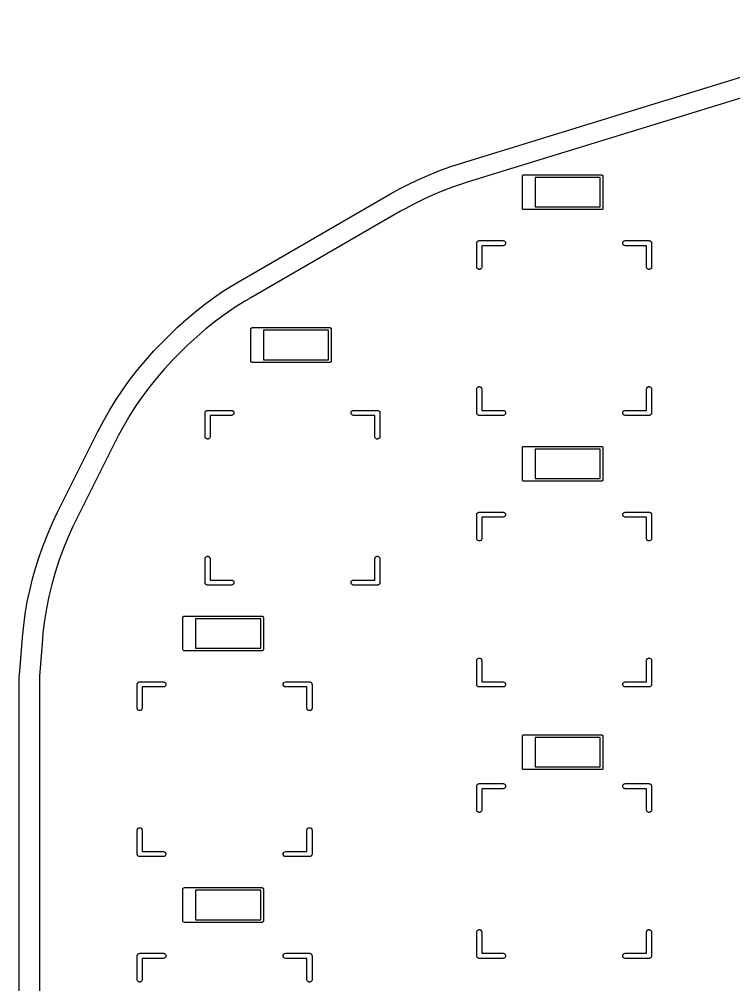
# Model space of a CAD drawing. Extents: x 25 to 230, y -179 to -24.
# Drawn here: x 25.3 to 78.7, y -97.4 to -25.2 of the extents above; entities that cross this region are included whole.
import ezdxf

# ---------------------------------------------------------------- set-up
doc = ezdxf.new("R2010")
doc.units = 0
doc.layers.add('BLACK', color=7, linetype='CONTINUOUS')

msp = doc.modelspace()

# ---------------------------------------------------------------- linework, layer by layer
at = {"layer": 'BLACK', "linetype": 'CONTINUOUS'}
for p, q in [((58.356301, -35.918361), (93.34148, -25.153691)), ((93.782607, -26.587359), (58.797426, -37.35203)), ((57.570032, -36.174177), (58.356295, -35.918363)), ((58.356295, -35.918363), (58.356301, -35.918361)), ((55.26615, -37.091111), (56.024162, -36.760854)), ((56.024162, -36.760854), (56.792387, -36.455104)), ((56.792387, -36.455104), (57.570032, -36.174177)), ((62.915, -36.9), (62.934098, -36.841221)), ((62.934098, -36.841221), (62.984098, -36.804894)), ((62.984098, -36.804894), (63.024937, -36.804894)), ((63.024937, -36.804894), (63.04, -36.8)), ((63.04, -36.8), (68.84, -36.8)), ((68.84, -36.8), (68.855063, -36.804894)), ((68.855063, -36.804894), (68.870902, -36.804894)), ((68.870902, -36.804894), (68.883715, -36.814203)), ((68.883715, -36.814203), (68.898779, -36.819098)), ((68.898779, -36.819098), (68.908088, -36.831911)), ((68.908088, -36.831911), (68.920902, -36.841221)), ((68.920902, -36.841221), (68.925796, -36.856284)), ((53.783879, -37.823759), (54.519133, -37.445534)), ((54.519133, -37.445534), (55.26615, -37.091111)), ((58.425259, -37.466554), (57.688667, -37.719356)), ((58.797417, -37.352033), (58.425259, -37.466554)), ((58.797421, -37.352032), (58.797417, -37.352033)), ((58.797426, -37.35203), (58.797421, -37.352033)), ((58.797421, -37.352033), (58.797421, -37.352032)), ((62.915, -39.3), (62.915, -36.9)), ((63.865, -37), (63.865, -39.2)), ((68.74, -37), (63.865, -37)), ((68.74, -39.2), (68.74, -37)), ((68.925796, -36.856284), (68.935106, -36.869098)), ((68.935106, -36.869098), (68.935106, -36.884937)), ((68.935106, -36.884937), (68.94, -36.9)), ((68.94, -36.9), (68.94, -39.3)), ((41.849626, -44.693582), (53.06115, -38.225395)), ((53.06115, -38.225395), (53.061158, -38.22539)), ((53.061158, -38.22539), (53.783879, -37.823759)), ((56.960571, -37.995678), (56.241723, -38.295233)), ((57.688667, -37.719356), (56.960571, -37.995678)), ((54.834721, -38.962787), (54.148019, -39.330098)), ((55.532862, -38.617714), (54.834721, -38.962787)), ((56.241723, -38.295233), (55.532862, -38.617714)), ((53.810734, -39.524673), (42.59921, -45.99286)), ((53.810736, -39.524671), (53.810734, -39.524673)), ((54.148019, -39.330098), (53.810736, -39.524671)), ((62.934098, -39.358779), (62.915, -39.3)), ((62.984098, -39.395106), (62.934098, -39.358779)), ((63.024937, -39.395106), (62.984098, -39.395106)), ((63.04, -39.4), (63.024937, -39.395106)), ((68.84, -39.4), (63.04, -39.4)), ((63.865, -39.2), (68.74, -39.2)), ((68.855063, -39.395106), (68.84, -39.4)), ((68.870902, -39.395106), (68.855063, -39.395106)), ((68.883715, -39.385796), (68.870902, -39.395106)), ((68.898779, -39.380902), (68.883715, -39.385796)), ((68.908088, -39.368088), (68.898779, -39.380902)), ((68.920902, -39.358779), (68.908088, -39.368088)), ((68.925796, -39.343715), (68.920902, -39.358779)), ((68.935106, -39.330902), (68.925796, -39.343715)), ((68.94, -39.3), (68.935106, -39.315062)), ((68.935106, -39.315062), (68.935106, -39.330902)), ((59.4995, -41.91), (59.504276, -41.889074)), ((59.504276, -41.86761), (59.513588, -41.848272)), ((59.504276, -41.889074), (59.504276, -41.86761)), ((59.513588, -41.848272), (59.518365, -41.827345)), ((59.518365, -41.827345), (59.531748, -41.810562)), ((59.531748, -41.810562), (59.541061, -41.791225)), ((59.541061, -41.791225), (59.557842, -41.777842)), ((59.557842, -41.777842), (59.571225, -41.761061)), ((59.571225, -41.761061), (59.590562, -41.751748)), ((59.590562, -41.751748), (59.607345, -41.738365)), ((59.607345, -41.738365), (59.628272, -41.733588)), ((59.628272, -41.733588), (59.64761, -41.724276)), ((59.64761, -41.724276), (59.669074, -41.724276)), ((59.669074, -41.724276), (59.69, -41.7195)), ((59.69, -41.7195), (61.468, -41.7195)), ((61.468, -41.7195), (61.550655, -41.738365)), ((61.550655, -41.738365), (61.616939, -41.791225)), ((61.616939, -41.791225), (61.653724, -41.86761)), ((61.653724, -41.86761), (61.653724, -41.95239)), ((70.426276, -41.86761), (70.463061, -41.791225)), ((70.426276, -41.95239), (70.426276, -41.86761)), ((70.463061, -41.791225), (70.529345, -41.738365)), ((70.529345, -41.738365), (70.612, -41.7195)), ((70.612, -41.7195), (72.39, -41.7195)), ((72.39, -41.7195), (72.410926, -41.724276)), ((72.410926, -41.724276), (72.43239, -41.724276)), ((72.43239, -41.724276), (72.451727, -41.733588)), ((72.451727, -41.733588), (72.472655, -41.738365)), ((72.472655, -41.738365), (72.489437, -41.751748)), ((72.489437, -41.751748), (72.508775, -41.761061)), ((72.508775, -41.761061), (72.522157, -41.777842)), ((72.522157, -41.777842), (72.538939, -41.791225)), ((72.538939, -41.791225), (72.548251, -41.810562)), ((72.548251, -41.810562), (72.561635, -41.827345)), ((72.561635, -41.827345), (72.566411, -41.848272)), ((72.566411, -41.848272), (72.575724, -41.86761)), ((72.575724, -41.86761), (72.575724, -41.889074)), ((72.575724, -41.889074), (72.5805, -41.91)), ((59.4995, -43.688), (59.4995, -41.91)), ((61.468, -42.1005), (59.8805, -42.1005)), ((59.8805, -42.1005), (59.8805, -43.688)), ((61.550655, -42.081635), (61.468, -42.1005)), ((61.616939, -42.028775), (61.550655, -42.081635)), ((61.653724, -41.95239), (61.616939, -42.028775)), ((70.463061, -42.028775), (70.426276, -41.95239)), ((70.529345, -42.081635), (70.463061, -42.028775)), ((70.612, -42.1005), (70.529345, -42.081635)), ((72.1995, -42.1005), (70.612, -42.1005)), ((72.1995, -43.688), (72.1995, -42.1005)), ((72.5805, -41.91), (72.5805, -43.688)), ((59.518365, -43.770655), (59.4995, -43.688)), ((59.571225, -43.836939), (59.518365, -43.770655)), ((59.64761, -43.873724), (59.571225, -43.836939)), ((59.73239, -43.873724), (59.64761, -43.873724)), ((59.808775, -43.836939), (59.73239, -43.873724)), ((59.861635, -43.770655), (59.808775, -43.836939)), ((59.8805, -43.688), (59.861635, -43.770655)), ((72.218365, -43.770655), (72.1995, -43.688)), ((72.271225, -43.836939), (72.218365, -43.770655)), ((72.34761, -43.873724), (72.271225, -43.836939)), ((72.43239, -43.873724), (72.34761, -43.873724)), ((72.508775, -43.836939), (72.43239, -43.873724)), ((72.561635, -43.770655), (72.508775, -43.836939)), ((72.5805, -43.688), (72.561635, -43.770655)), ((41.125856, -45.127082), (41.849618, -44.69357)), ((41.849618, -44.69357), (41.849625, -44.693583)), ((41.849625, -44.693583), (41.849626, -44.693582)), ((40.416685, -45.584072), (41.125856, -45.127082)), ((39.045141, -46.566495), (39.722865, -46.064048)), ((39.722865, -46.064048), (40.416685, -45.584072)), ((42.20589, -46.219772), (41.436794, -46.702734)), ((42.59899, -45.992969), (42.20589, -46.219772)), ((42.59921, -45.99286), (42.59899, -45.992969)), ((38.38424, -47.090874), (39.045141, -46.566495)), ((41.436794, -46.702734), (40.686318, -47.214151)), ((37.115728, -48.203155), (37.740873, -47.636623)), ((37.740873, -47.636623), (38.38424, -47.090874)), ((40.686318, -47.214151), (39.955514, -47.753305)), ((36.50948, -48.789859), (37.115728, -48.203155)), ((39.245406, -48.319439), (38.55699, -48.911762)), ((39.955514, -47.753305), (39.245406, -48.319439)), ((42.595, -48.33), (42.614098, -48.271221)), ((42.595, -50.73), (42.595, -48.33)), ((42.614098, -48.271221), (42.664098, -48.234894)), ((42.664098, -48.234894), (42.704937, -48.234894)), ((42.704937, -48.234894), (42.72, -48.23)), ((42.72, -48.23), (48.52, -48.23)), ((48.52, -48.23), (48.535063, -48.234894)), ((48.535063, -48.234894), (48.550902, -48.234894)), ((48.550902, -48.234894), (48.563715, -48.244203)), ((48.563715, -48.244203), (48.578779, -48.249098)), ((48.578779, -48.249098), (48.588088, -48.261911)), ((48.588088, -48.261911), (48.600902, -48.271221)), ((48.600902, -48.271221), (48.605796, -48.286284)), ((48.605796, -48.286284), (48.615106, -48.299098)), ((48.615106, -48.299098), (48.615106, -48.314937)), ((48.615106, -48.314937), (48.62, -48.33)), ((48.62, -48.33), (48.62, -50.73)), ((35.993361, -49.305979), (36.50948, -48.78986)), ((36.50948, -48.78986), (36.50948, -48.789859)), ((38.55699, -48.911762), (37.891232, -49.529441)), ((43.545, -48.43), (43.545, -50.63)), ((48.42, -48.43), (43.545, -48.43)), ((48.42, -50.63), (48.42, -48.43)), ((35.354198, -49.968413), (35.993347, -49.305996)), ((35.993347, -49.305996), (35.993361, -49.305979)), ((37.57014, -49.85052), (37.054021, -50.366639)), ((37.570141, -49.850519), (37.57014, -49.85052)), ((37.570142, -49.850519), (37.570141, -49.850519)), ((37.891232, -49.529441), (37.570142, -49.850519)), ((34.739119, -50.653267), (35.354198, -49.968413)), ((37.054022, -50.366641), (36.747488, -50.67319)), ((37.054021, -50.366639), (37.054022, -50.366641)), ((34.148911, -51.359668), (34.739119, -50.653267)), ((36.747488, -50.67319), (36.156709, -51.307794)), ((42.614098, -50.788779), (42.595, -50.73)), ((42.664098, -50.825106), (42.614098, -50.788779)), ((42.704937, -50.825106), (42.664098, -50.825106)), ((42.72, -50.83), (42.704937, -50.825106)), ((48.52, -50.83), (42.72, -50.83)), ((43.545, -50.63), (48.42, -50.63)), ((48.535063, -50.825106), (48.52, -50.83)), ((48.550902, -50.825106), (48.535063, -50.825106)), ((48.563715, -50.815796), (48.550902, -50.825106)), ((48.578779, -50.810902), (48.563715, -50.815796)), ((48.588088, -50.798088), (48.578779, -50.810902)), ((48.600902, -50.788779), (48.588088, -50.798088)), ((48.605796, -50.773715), (48.600902, -50.788779)), ((48.615106, -50.760902), (48.605796, -50.773715)), ((48.62, -50.73), (48.615106, -50.745062)), ((48.615106, -50.745062), (48.615106, -50.760902)), ((33.584329, -52.086714), (34.148911, -51.359668)), ((35.58899, -51.963109), (35.045056, -52.638297)), ((36.156709, -51.307794), (35.58899, -51.963109)), ((33.046094, -52.833475), (33.584329, -52.086714)), ((35.045056, -52.638297), (34.525603, -53.332495)), ((59.518365, -52.749345), (59.571225, -52.683061)), ((59.571225, -52.683061), (59.64761, -52.646276)), ((59.64761, -52.646276), (59.73239, -52.646276)), ((59.73239, -52.646276), (59.808775, -52.683061)), ((59.808775, -52.683061), (59.861635, -52.749345)), ((72.218365, -52.749345), (72.271225, -52.683061)), ((72.271225, -52.683061), (72.34761, -52.646276)), ((72.34761, -52.646276), (72.43239, -52.646276)), ((72.43239, -52.646276), (72.508775, -52.683061)), ((72.508775, -52.683061), (72.561635, -52.749345)), ((32.534894, -53.598996), (33.046094, -52.833475)), ((34.525603, -53.332495), (34.031294, -54.044817)), ((59.4995, -52.832), (59.518365, -52.749345)), ((59.4995, -54.61), (59.4995, -52.832)), ((59.861635, -52.749345), (59.8805, -52.832)), ((59.8805, -52.832), (59.8805, -54.4195)), ((72.1995, -52.832), (72.218365, -52.749345)), ((72.1995, -54.4195), (72.1995, -52.832)), ((72.561635, -52.749345), (72.5805, -52.832)), ((72.5805, -52.832), (72.5805, -54.61)), ((32.051383, -54.3823), (32.534894, -53.598996)), ((34.031294, -54.044817), (33.562761, -54.77435)), ((31.596177, -55.182385), (32.051383, -54.3823)), ((33.562761, -54.77435), (33.120603, -55.520165)), ((39.1795, -54.61), (39.184276, -54.589074)), ((39.1795, -56.388), (39.1795, -54.61)), ((39.184276, -54.56761), (39.193588, -54.548272)), ((39.184276, -54.589074), (39.184276, -54.56761)), ((39.193588, -54.548272), (39.198365, -54.527345)), ((39.198365, -54.527345), (39.211748, -54.510562)), ((39.211748, -54.510562), (39.221061, -54.491225)), ((39.221061, -54.491225), (39.237842, -54.477842)), ((39.237842, -54.477842), (39.251225, -54.461061)), ((39.251225, -54.461061), (39.270562, -54.451748)), ((39.270562, -54.451748), (39.287345, -54.438365)), ((39.287345, -54.438365), (39.308272, -54.433588)), ((39.308272, -54.433588), (39.32761, -54.424276)), ((39.32761, -54.424276), (39.349074, -54.424276)), ((39.349074, -54.424276), (39.37, -54.4195)), ((39.37, -54.4195), (41.148, -54.4195)), ((41.148, -54.8005), (39.5605, -54.8005)), ((39.5605, -54.8005), (39.5605, -56.388)), ((41.148, -54.4195), (41.230655, -54.438365)), ((41.230655, -54.781635), (41.148, -54.8005)), ((41.230655, -54.438365), (41.296939, -54.491225)), ((41.296939, -54.728775), (41.230655, -54.781635)), ((41.296939, -54.491225), (41.333724, -54.56761)), ((41.333724, -54.65239), (41.296939, -54.728775)), ((41.333724, -54.56761), (41.333724, -54.65239)), ((50.106276, -54.56761), (50.143061, -54.491225)), ((50.106276, -54.65239), (50.106276, -54.56761)), ((50.143061, -54.728775), (50.106276, -54.65239)), ((50.143061, -54.491225), (50.209345, -54.438365)), ((50.209345, -54.781635), (50.143061, -54.728775)), ((50.209345, -54.438365), (50.292, -54.4195)), ((50.292, -54.8005), (50.209345, -54.781635)), ((50.292, -54.4195), (52.07, -54.4195)), ((51.8795, -54.8005), (50.292, -54.8005)), ((51.8795, -56.388), (51.8795, -54.8005)), ((52.07, -54.4195), (52.090926, -54.424276)), ((52.090926, -54.424276), (52.11239, -54.424276)), ((52.11239, -54.424276), (52.131727, -54.433588)), ((52.131727, -54.433588), (52.152655, -54.438365)), ((52.152655, -54.438365), (52.169437, -54.451748)), ((52.169437, -54.451748), (52.188775, -54.461061)), ((52.188775, -54.461061), (52.202157, -54.477842)), ((52.202157, -54.477842), (52.218939, -54.491225)), ((52.218939, -54.491225), (52.228251, -54.510562)), ((52.228251, -54.510562), (52.241635, -54.527345)), ((52.241635, -54.527345), (52.246411, -54.548272)), ((52.246411, -54.548272), (52.255724, -54.56761)), ((52.255724, -54.56761), (52.255724, -54.589074)), ((52.255724, -54.589074), (52.2605, -54.61)), ((52.2605, -54.61), (52.2605, -56.388)), ((59.504276, -54.630925), (59.4995, -54.61)), ((59.504276, -54.65239), (59.504276, -54.630925)), ((59.513588, -54.671727), (59.504276, -54.65239)), ((59.518365, -54.692655), (59.513588, -54.671727)), ((59.531748, -54.709437), (59.518365, -54.692655)), ((59.541061, -54.728775), (59.531748, -54.709437)), ((59.557842, -54.742157), (59.541061, -54.728775)), ((59.571225, -54.758939), (59.557842, -54.742157)), ((59.590562, -54.768251), (59.571225, -54.758939)), ((59.607345, -54.781635), (59.590562, -54.768251)), ((59.628272, -54.786411), (59.607345, -54.781635)), ((59.64761, -54.795724), (59.628272, -54.786411)), ((59.669074, -54.795724), (59.64761, -54.795724)), ((59.69, -54.8005), (59.669074, -54.795724)), ((61.468, -54.8005), (59.69, -54.8005)), ((59.8805, -54.4195), (61.468, -54.4195)), ((61.468, -54.4195), (61.550655, -54.438365)), ((61.550655, -54.781635), (61.468, -54.8005)), ((61.550655, -54.438365), (61.616939, -54.491225)), ((61.616939, -54.728775), (61.550655, -54.781635)), ((61.616939, -54.491225), (61.653724, -54.56761)), ((61.653724, -54.65239), (61.616939, -54.728775)), ((61.653724, -54.56761), (61.653724, -54.65239)), ((70.426276, -54.56761), (70.463061, -54.491225)), ((70.426276, -54.65239), (70.426276, -54.56761)), ((70.463061, -54.728775), (70.426276, -54.65239)), ((70.463061, -54.491225), (70.529345, -54.438365)), ((70.529345, -54.781635), (70.463061, -54.728775)), ((70.529345, -54.438365), (70.612, -54.4195)), ((70.612, -54.8005), (70.529345, -54.781635)), ((70.612, -54.4195), (72.1995, -54.4195)), ((72.39, -54.8005), (70.612, -54.8005)), ((72.410926, -54.795724), (72.39, -54.8005)), ((72.43239, -54.795724), (72.410926, -54.795724)), ((72.451727, -54.786411), (72.43239, -54.795724)), ((72.472655, -54.781635), (72.451727, -54.786411)), ((72.489437, -54.768251), (72.472655, -54.781635)), ((72.508775, -54.758939), (72.489437, -54.768251)), ((72.522157, -54.742157), (72.508775, -54.758939)), ((72.538939, -54.728775), (72.522157, -54.742157)), ((72.548251, -54.709437), (72.538939, -54.728775)), ((72.561635, -54.692655), (72.548251, -54.709437)), ((72.566411, -54.671727), (72.561635, -54.692655)), ((72.575724, -54.65239), (72.566411, -54.671727)), ((72.5805, -54.61), (72.575724, -54.630925)), ((72.575724, -54.630925), (72.575724, -54.65239)), ((31.16986, -55.998229), (31.596177, -55.182385)), ((33.120603, -55.520165), (32.705384, -56.281306)), ((28.152317, -62.033316), (31.16986, -55.998229)), ((32.705384, -56.281306), (32.511501, -56.669049)), ((32.5115, -56.669049), (29.493957, -62.704136)), ((32.511501, -56.669049), (32.5115, -56.669049)), ((39.198365, -56.470655), (39.1795, -56.388)), ((39.251225, -56.536939), (39.198365, -56.470655)), ((39.32761, -56.573724), (39.251225, -56.536939)), ((39.41239, -56.573724), (39.32761, -56.573724)), ((39.488775, -56.536939), (39.41239, -56.573724)), ((39.541635, -56.470655), (39.488775, -56.536939)), ((39.5605, -56.388), (39.541635, -56.470655)), ((51.898365, -56.470655), (51.8795, -56.388)), ((51.951225, -56.536939), (51.898365, -56.470655)), ((52.02761, -56.573724), (51.951225, -56.536939)), ((52.11239, -56.573724), (52.02761, -56.573724)), ((52.188775, -56.536939), (52.11239, -56.573724)), ((52.241635, -56.470655), (52.188775, -56.536939)), ((52.2605, -56.388), (52.241635, -56.470655)), ((62.915, -57.22), (62.934098, -57.161221)), ((62.915, -59.62), (62.915, -57.22)), ((62.934098, -57.161221), (62.984098, -57.124894)), ((62.984098, -57.124894), (63.024937, -57.124894)), ((63.024937, -57.124894), (63.04, -57.12)), ((63.04, -57.12), (68.84, -57.12)), ((63.865, -57.32), (63.865, -59.52)), ((68.74, -57.32), (63.865, -57.32)), ((68.74, -59.52), (68.74, -57.32)), ((68.84, -57.12), (68.855063, -57.124894)), ((68.855063, -57.124894), (68.870902, -57.124894)), ((68.870902, -57.124894), (68.883715, -57.134203)), ((68.883715, -57.134203), (68.898779, -57.139098)), ((68.898779, -57.139098), (68.908088, -57.151911)), ((68.908088, -57.151911), (68.920902, -57.161221)), ((68.920902, -57.161221), (68.925796, -57.176284)), ((68.925796, -57.176284), (68.935106, -57.189098)), ((68.935106, -57.189098), (68.935106, -57.204937)), ((68.935106, -57.204937), (68.94, -57.22)), ((68.94, -57.22), (68.94, -59.62)), ((62.934098, -59.678779), (62.915, -59.62)), ((62.984098, -59.715106), (62.934098, -59.678779)), ((63.024937, -59.715106), (62.984098, -59.715106)), ((63.04, -59.72), (63.024937, -59.715106)), ((68.84, -59.72), (63.04, -59.72)), ((63.865, -59.52), (68.74, -59.52)), ((68.855063, -59.715106), (68.84, -59.72)), ((68.870902, -59.715106), (68.855063, -59.715106)), ((68.883715, -59.705796), (68.870902, -59.715106)), ((68.898779, -59.700902), (68.883715, -59.705796)), ((68.908088, -59.688088), (68.898779, -59.700902)), ((68.920902, -59.678779), (68.908088, -59.688088)), ((68.925796, -59.663715), (68.920902, -59.678779)), ((68.935106, -59.650902), (68.925796, -59.663715)), ((68.94, -59.62), (68.935106, -59.635062)), ((68.935106, -59.635062), (68.935106, -59.650902)), ((27.767827, -62.83674), (28.152316, -62.033316)), ((28.152316, -62.033316), (28.152317, -62.033316)), ((59.518365, -62.147345), (59.531748, -62.130562)), ((59.531748, -62.130562), (59.541061, -62.111225)), ((59.541061, -62.111225), (59.557842, -62.097842)), ((59.557842, -62.097842), (59.571225, -62.081061)), ((59.571225, -62.081061), (59.590562, -62.071748)), ((59.590562, -62.071748), (59.607345, -62.058365)), ((59.607345, -62.058365), (59.628272, -62.053588)), ((59.628272, -62.053588), (59.64761, -62.044276)), ((59.64761, -62.044276), (59.669074, -62.044276)), ((59.669074, -62.044276), (59.69, -62.0395)), ((59.69, -62.0395), (61.468, -62.0395)), ((61.468, -62.0395), (61.550655, -62.058365)), ((61.550655, -62.058365), (61.616939, -62.111225)), ((61.616939, -62.111225), (61.653724, -62.18761)), ((70.426276, -62.18761), (70.463061, -62.111225)), ((70.463061, -62.111225), (70.529345, -62.058365)), ((70.529345, -62.058365), (70.612, -62.0395)), ((70.612, -62.0395), (72.39, -62.0395)), ((72.39, -62.0395), (72.410926, -62.044276)), ((72.410926, -62.044276), (72.43239, -62.044276)), ((72.43239, -62.044276), (72.451727, -62.053588)), ((72.451727, -62.053588), (72.472655, -62.058365)), ((72.472655, -62.058365), (72.489437, -62.071748)), ((72.489437, -62.071748), (72.508775, -62.081061)), ((72.508775, -62.081061), (72.522157, -62.097842)), ((72.522157, -62.097842), (72.538939, -62.111225)), ((72.538939, -62.111225), (72.548251, -62.130562)), ((72.548251, -62.130562), (72.561635, -62.147345)), ((27.411353, -63.65298), (27.767827, -62.83674)), ((29.493957, -62.704136), (29.287598, -63.116839)), ((59.4995, -62.23), (59.504276, -62.209074)), ((59.4995, -64.008), (59.4995, -62.23)), ((59.504276, -62.18761), (59.513588, -62.168272)), ((59.504276, -62.209074), (59.504276, -62.18761)), ((59.513588, -62.168272), (59.518365, -62.147345)), ((61.468, -62.4205), (59.8805, -62.4205)), ((59.8805, -62.4205), (59.8805, -64.008)), ((61.550655, -62.401635), (61.468, -62.4205)), ((61.616939, -62.348775), (61.550655, -62.401635)), ((61.653724, -62.27239), (61.616939, -62.348775)), ((61.653724, -62.18761), (61.653724, -62.27239)), ((70.426276, -62.27239), (70.426276, -62.18761)), ((70.463061, -62.348775), (70.426276, -62.27239)), ((70.529345, -62.401635), (70.463061, -62.348775)), ((70.612, -62.4205), (70.529345, -62.401635)), ((72.1995, -62.4205), (70.612, -62.4205)), ((72.1995, -64.008), (72.1995, -62.4205)), ((72.561635, -62.147345), (72.566411, -62.168272)), ((72.566411, -62.168272), (72.575724, -62.18761)), ((72.575724, -62.18761), (72.575724, -62.209074)), ((72.575724, -62.209074), (72.5805, -62.23)), ((72.5805, -62.23), (72.5805, -64.008)), ((29.287598, -63.116839), (28.90659, -63.957355)), ((27.083323, -64.481062), (27.411353, -63.65298)), ((28.90659, -63.957355), (28.557833, -64.811756)), ((59.518365, -64.090655), (59.4995, -64.008)), ((59.571225, -64.156939), (59.518365, -64.090655)), ((59.64761, -64.193724), (59.571225, -64.156939)), ((59.73239, -64.193724), (59.64761, -64.193724)), ((59.808775, -64.156939), (59.73239, -64.193724)), ((59.861635, -64.090655), (59.808775, -64.156939)), ((59.8805, -64.008), (59.861635, -64.090655)), ((72.218365, -64.090655), (72.1995, -64.008)), ((72.271225, -64.156939), (72.218365, -64.090655)), ((72.34761, -64.193724), (72.271225, -64.156939)), ((72.43239, -64.193724), (72.34761, -64.193724)), ((72.508775, -64.156939), (72.43239, -64.193724)), ((72.561635, -64.090655), (72.508775, -64.156939)), ((72.5805, -64.008), (72.561635, -64.090655)), ((26.784127, -65.319992), (27.083323, -64.481062)), ((28.557833, -64.811756), (28.24183, -65.678805)), ((26.514125, -66.168768), (26.784127, -65.319992)), ((28.24183, -65.678805), (27.959041, -66.557249)), ((39.1795, -65.532), (39.198365, -65.449345)), ((39.1795, -67.31), (39.1795, -65.532)), ((39.198365, -65.449345), (39.251225, -65.383061)), ((39.251225, -65.383061), (39.32761, -65.346276)), ((39.32761, -65.346276), (39.41239, -65.346276)), ((39.41239, -65.346276), (39.488775, -65.383061)), ((39.488775, -65.383061), (39.541635, -65.449345)), ((39.541635, -65.449345), (39.5605, -65.532)), ((39.5605, -65.532), (39.5605, -67.1195)), ((51.8795, -65.532), (51.898365, -65.449345)), ((51.8795, -67.1195), (51.8795, -65.532)), ((51.898365, -65.449345), (51.951225, -65.383061)), ((51.951225, -65.383061), (52.02761, -65.346276)), ((52.02761, -65.346276), (52.11239, -65.346276)), ((52.11239, -65.346276), (52.188775, -65.383061)), ((52.188775, -65.383061), (52.241635, -65.449345)), ((52.241635, -65.449345), (52.2605, -65.532)), ((52.2605, -65.532), (52.2605, -67.31)), ((26.273638, -67.026375), (26.514125, -66.168768)), ((26.062956, -67.891785), (26.273638, -67.026375)), ((27.959041, -66.557249), (27.709873, -67.445814)), ((39.5605, -67.1195), (41.148, -67.1195)), ((41.148, -67.1195), (41.230655, -67.138365)), ((41.230655, -67.138365), (41.296939, -67.191225)), ((41.296939, -67.191225), (41.333724, -67.26761)), ((50.106276, -67.26761), (50.143061, -67.191225)), ((50.143061, -67.191225), (50.209345, -67.138365)), ((50.209345, -67.138365), (50.292, -67.1195)), ((50.292, -67.1195), (51.8795, -67.1195)), ((25.882329, -68.763964), (26.062956, -67.891785)), ((27.709873, -67.445814), (27.494688, -68.343215)), ((39.184276, -67.330925), (39.1795, -67.31)), ((39.184276, -67.35239), (39.184276, -67.330925)), ((39.193588, -67.371727), (39.184276, -67.35239)), ((39.198365, -67.392655), (39.193588, -67.371727)), ((39.211748, -67.409437), (39.198365, -67.392655)), ((39.221061, -67.428775), (39.211748, -67.409437)), ((39.237842, -67.442157), (39.221061, -67.428775)), ((39.251225, -67.458939), (39.237842, -67.442157)), ((39.270562, -67.468251), (39.251225, -67.458939)), ((39.287345, -67.481635), (39.270562, -67.468251)), ((39.308272, -67.486411), (39.287345, -67.481635)), ((39.32761, -67.495724), (39.308272, -67.486411)), ((39.349074, -67.495724), (39.32761, -67.495724)), ((39.37, -67.5005), (39.349074, -67.495724)), ((41.148, -67.5005), (39.37, -67.5005)), ((41.230655, -67.481635), (41.148, -67.5005)), ((41.296939, -67.428775), (41.230655, -67.481635)), ((41.333724, -67.35239), (41.296939, -67.428775)), ((41.333724, -67.26761), (41.333724, -67.35239)), ((50.106276, -67.35239), (50.106276, -67.26761)), ((50.143061, -67.428775), (50.106276, -67.35239)), ((50.209345, -67.481635), (50.143061, -67.428775)), ((50.292, -67.5005), (50.209345, -67.481635)), ((52.07, -67.5005), (50.292, -67.5005)), ((52.090926, -67.495724), (52.07, -67.5005)), ((52.11239, -67.495724), (52.090926, -67.495724)), ((52.131727, -67.486411), (52.11239, -67.495724)), ((52.152655, -67.481635), (52.131727, -67.486411)), ((52.169437, -67.468251), (52.152655, -67.481635)), ((52.188775, -67.458939), (52.169437, -67.468251)), ((52.202157, -67.442157), (52.188775, -67.458939)), ((52.218939, -67.428775), (52.202157, -67.442157)), ((52.228251, -67.409437), (52.218939, -67.428775)), ((52.241635, -67.392655), (52.228251, -67.409437)), ((52.246411, -67.371727), (52.241635, -67.392655)), ((52.255724, -67.35239), (52.246411, -67.371727)), ((52.2605, -67.31), (52.255724, -67.330925)), ((52.255724, -67.330925), (52.255724, -67.35239)), ((27.494688, -68.343215), (27.313797, -69.248152)), ((25.731974, -69.641868), (25.882329, -68.763964)), ((27.313797, -69.248152), (27.167462, -70.159316)), ((25.612072, -70.524447), (25.731974, -69.641868)), ((37.515, -69.92), (37.534098, -69.861221)), ((37.515, -72.32), (37.515, -69.92)), ((37.534098, -69.861221), (37.584098, -69.824894)), ((37.584098, -69.824894), (37.624937, -69.824894)), ((37.624937, -69.824894), (37.64, -69.82)), ((37.64, -69.82), (43.44, -69.82)), ((38.465, -70.02), (38.465, -72.22)), ((43.34, -70.02), (38.465, -70.02)), ((43.34, -72.22), (43.34, -70.02)), ((43.44, -69.82), (43.455063, -69.824894)), ((43.455063, -69.824894), (43.470902, -69.824894)), ((43.470902, -69.824894), (43.483715, -69.834203)), ((43.483715, -69.834203), (43.498779, -69.839098)), ((43.498779, -69.839098), (43.508088, -69.851911)), ((43.508088, -69.851911), (43.520902, -69.861221)), ((43.520902, -69.861221), (43.525796, -69.876284)), ((43.525796, -69.876284), (43.535106, -69.889098)), ((43.535106, -69.889098), (43.535106, -69.904937)), ((43.535106, -69.904937), (43.54, -69.92)), ((43.54, -69.92), (43.54, -72.32)), ((25.522764, -71.410645), (25.612072, -70.524447)), ((27.167462, -70.159316), (27.055895, -71.075387)), ((25.287591, -74.232716), (25.522764, -71.410645)), ((27.055895, -71.075387), (27.017583, -71.535213)), ((27.017582, -71.535213), (26.785, -74.326192)), ((27.017583, -71.535213), (27.017582, -71.535213)), ((38.465, -72.22), (43.34, -72.22)), ((37.534098, -72.378779), (37.515, -72.32)), ((37.584098, -72.415106), (37.534098, -72.378779)), ((37.624937, -72.415106), (37.584098, -72.415106)), ((37.64, -72.42), (37.624937, -72.415106)), ((43.44, -72.42), (37.64, -72.42)), ((43.455063, -72.415106), (43.44, -72.42)), ((43.470902, -72.415106), (43.455063, -72.415106)), ((43.483715, -72.405796), (43.470902, -72.415106)), ((43.498779, -72.400902), (43.483715, -72.405796)), ((43.508088, -72.388088), (43.498779, -72.400902)), ((43.520902, -72.378779), (43.508088, -72.388088)), ((43.525796, -72.363715), (43.520902, -72.378779)), ((43.535106, -72.350902), (43.525796, -72.363715)), ((43.54, -72.32), (43.535106, -72.335062)), ((43.535106, -72.335062), (43.535106, -72.350902)), ((59.571225, -73.003061), (59.64761, -72.966276)), ((59.64761, -72.966276), (59.73239, -72.966276)), ((59.73239, -72.966276), (59.808775, -73.003061)), ((72.271225, -73.003061), (72.34761, -72.966276)), ((72.34761, -72.966276), (72.43239, -72.966276)), ((72.43239, -72.966276), (72.508775, -73.003061)), ((59.4995, -73.152), (59.518365, -73.069345)), ((59.4995, -74.93), (59.4995, -73.152)), ((59.518365, -73.069345), (59.571225, -73.003061)), ((59.808775, -73.003061), (59.861635, -73.069345)), ((59.861635, -73.069345), (59.8805, -73.152)), ((59.8805, -73.152), (59.8805, -74.7395)), ((72.1995, -73.152), (72.218365, -73.069345)), ((72.1995, -74.7395), (72.1995, -73.152)), ((72.218365, -73.069345), (72.271225, -73.003061)), ((72.508775, -73.003061), (72.561635, -73.069345)), ((72.561635, -73.069345), (72.5805, -73.152)), ((72.5805, -73.152), (72.5805, -74.93)), ((25.285, -74.295), (25.287967, -74.244048)), ((25.285, -131.445), (25.285, -74.295)), ((25.287967, -74.244048), (25.287591, -74.232716)), ((26.785, -74.326192), (26.785, -131.420045)), ((34.0995, -74.93), (34.104276, -74.909074)), ((34.0995, -76.708), (34.0995, -74.93)), ((34.104276, -74.88761), (34.113588, -74.868272)), ((34.104276, -74.909074), (34.104276, -74.88761)), ((34.113588, -74.868272), (34.118365, -74.847345)), ((34.118365, -74.847345), (34.131748, -74.830562)), ((34.131748, -74.830562), (34.141061, -74.811225)), ((34.141061, -74.811225), (34.157842, -74.797842)), ((34.157842, -74.797842), (34.171225, -74.781061)), ((34.171225, -74.781061), (34.190562, -74.771748)), ((34.190562, -74.771748), (34.207345, -74.758365)), ((34.207345, -74.758365), (34.228272, -74.753588)), ((34.228272, -74.753588), (34.24761, -74.744276)), ((34.24761, -74.744276), (34.269074, -74.744276)), ((34.269074, -74.744276), (34.29, -74.7395)), ((34.29, -74.7395), (36.068, -74.7395)), ((36.068, -75.1205), (34.4805, -75.1205)), ((34.4805, -75.1205), (34.4805, -76.708)), ((36.068, -74.7395), (36.150655, -74.758365)), ((36.150655, -75.101635), (36.068, -75.1205)), ((36.150655, -74.758365), (36.216939, -74.811225)), ((36.216939, -75.048775), (36.150655, -75.101635)), ((36.216939, -74.811225), (36.253724, -74.88761)), ((36.253724, -74.97239), (36.216939, -75.048775)), ((36.253724, -74.88761), (36.253724, -74.97239)), ((45.026276, -74.88761), (45.063061, -74.811225)), ((45.026276, -74.97239), (45.026276, -74.88761)), ((45.063061, -75.048775), (45.026276, -74.97239)), ((45.063061, -74.811225), (45.129345, -74.758365)), ((45.129345, -75.101635), (45.063061, -75.048775)), ((45.129345, -74.758365), (45.212, -74.7395)), ((45.212, -75.1205), (45.129345, -75.101635)), ((45.212, -74.7395), (46.99, -74.7395)), ((46.7995, -75.1205), (45.212, -75.1205)), ((46.7995, -76.708), (46.7995, -75.1205)), ((46.99, -74.7395), (47.010926, -74.744276)), ((47.010926, -74.744276), (47.03239, -74.744276)), ((47.03239, -74.744276), (47.051727, -74.753588)), ((47.051727, -74.753588), (47.072655, -74.758365)), ((47.072655, -74.758365), (47.089437, -74.771748)), ((47.089437, -74.771748), (47.108775, -74.781061)), ((47.108775, -74.781061), (47.122157, -74.797842)), ((47.122157, -74.797842), (47.138939, -74.811225)), ((47.138939, -74.811225), (47.148251, -74.830562)), ((47.148251, -74.830562), (47.161635, -74.847345)), ((47.161635, -74.847345), (47.166411, -74.868272)), ((47.166411, -74.868272), (47.175724, -74.88761)), ((47.175724, -74.88761), (47.175724, -74.909074)), ((47.175724, -74.909074), (47.1805, -74.93)), ((47.1805, -74.93), (47.1805, -76.708)), ((59.504276, -74.950925), (59.4995, -74.93)), ((59.504276, -74.97239), (59.504276, -74.950925)), ((59.513588, -74.991727), (59.504276, -74.97239)), ((59.518365, -75.012655), (59.513588, -74.991727)), ((59.531748, -75.029437), (59.518365, -75.012655)), ((59.541061, -75.048775), (59.531748, -75.029437)), ((59.557842, -75.062157), (59.541061, -75.048775)), ((59.571225, -75.078939), (59.557842, -75.062157)), ((59.590562, -75.088251), (59.571225, -75.078939)), ((59.607345, -75.101635), (59.590562, -75.088251)), ((59.628272, -75.106411), (59.607345, -75.101635)), ((59.64761, -75.115724), (59.628272, -75.106411)), ((59.669074, -75.115724), (59.64761, -75.115724)), ((59.69, -75.1205), (59.669074, -75.115724)), ((61.468, -75.1205), (59.69, -75.1205)), ((59.8805, -74.7395), (61.468, -74.7395)), ((61.468, -74.7395), (61.550655, -74.758365)), ((61.550655, -75.101635), (61.468, -75.1205)), ((61.550655, -74.758365), (61.616939, -74.811225)), ((61.616939, -75.048775), (61.550655, -75.101635)), ((61.616939, -74.811225), (61.653724, -74.88761)), ((61.653724, -74.97239), (61.616939, -75.048775)), ((61.653724, -74.88761), (61.653724, -74.97239)), ((70.426276, -74.88761), (70.463061, -74.811225)), ((70.426276, -74.97239), (70.426276, -74.88761)), ((70.463061, -75.048775), (70.426276, -74.97239)), ((70.463061, -74.811225), (70.529345, -74.758365)), ((70.529345, -75.101635), (70.463061, -75.048775)), ((70.529345, -74.758365), (70.612, -74.7395)), ((70.612, -75.1205), (70.529345, -75.101635)), ((70.612, -74.7395), (72.1995, -74.7395)), ((72.39, -75.1205), (70.612, -75.1205)), ((72.410926, -75.115724), (72.39, -75.1205)), ((72.43239, -75.115724), (72.410926, -75.115724)), ((72.451727, -75.106411), (72.43239, -75.115724)), ((72.472655, -75.101635), (72.451727, -75.106411)), ((72.489437, -75.088251), (72.472655, -75.101635)), ((72.508775, -75.078939), (72.489437, -75.088251)), ((72.522157, -75.062157), (72.508775, -75.078939)), ((72.538939, -75.048775), (72.522157, -75.062157)), ((72.548251, -75.029437), (72.538939, -75.048775)), ((72.561635, -75.012655), (72.548251, -75.029437)), ((72.566411, -74.991727), (72.561635, -75.012655)), ((72.575724, -74.97239), (72.566411, -74.991727)), ((72.5805, -74.93), (72.575724, -74.950925)), ((72.575724, -74.950925), (72.575724, -74.97239)), ((34.118365, -76.790655), (34.0995, -76.708)), ((34.171225, -76.856939), (34.118365, -76.790655)), ((34.24761, -76.893724), (34.171225, -76.856939)), ((34.33239, -76.893724), (34.24761, -76.893724)), ((34.408775, -76.856939), (34.33239, -76.893724)), ((34.461635, -76.790655), (34.408775, -76.856939)), ((34.4805, -76.708), (34.461635, -76.790655)), ((46.818365, -76.790655), (46.7995, -76.708)), ((46.871225, -76.856939), (46.818365, -76.790655)), ((46.94761, -76.893724), (46.871225, -76.856939)), ((47.03239, -76.893724), (46.94761, -76.893724)), ((47.108775, -76.856939), (47.03239, -76.893724)), ((47.161635, -76.790655), (47.108775, -76.856939)), ((47.1805, -76.708), (47.161635, -76.790655)), ((62.915, -78.81), (62.934098, -78.751221)), ((62.934098, -78.751221), (62.984098, -78.714894)), ((62.984098, -78.714894), (63.024937, -78.714894)), ((63.024937, -78.714894), (63.04, -78.71)), ((63.04, -78.71), (68.84, -78.71)), ((68.84, -78.71), (68.855063, -78.714894)), ((68.855063, -78.714894), (68.870902, -78.714894)), ((68.870902, -78.714894), (68.883715, -78.724203)), ((68.883715, -78.724203), (68.898779, -78.729098)), ((68.898779, -78.729098), (68.908088, -78.741911)), ((68.908088, -78.741911), (68.920902, -78.751221)), ((68.920902, -78.751221), (68.925796, -78.766284)), ((62.915, -81.21), (62.915, -78.81)), ((63.865, -78.91), (63.865, -81.11)), ((68.74, -78.91), (63.865, -78.91)), ((68.74, -81.11), (68.74, -78.91)), ((68.925796, -78.766284), (68.935106, -78.779098)), ((68.935106, -78.779098), (68.935106, -78.794937)), ((68.935106, -78.794937), (68.94, -78.81)), ((68.94, -78.81), (68.94, -81.21)), ((62.934098, -81.268779), (62.915, -81.21)), ((62.984098, -81.305106), (62.934098, -81.268779)), ((63.024937, -81.305106), (62.984098, -81.305106)), ((63.04, -81.31), (63.024937, -81.305106)), ((68.84, -81.31), (63.04, -81.31)), ((63.865, -81.11), (68.74, -81.11)), ((68.855063, -81.305106), (68.84, -81.31)), ((68.870902, -81.305106), (68.855063, -81.305106)), ((68.883715, -81.295796), (68.870902, -81.305106)), ((68.898779, -81.290902), (68.883715, -81.295796)), ((68.908088, -81.278088), (68.898779, -81.290902)), ((68.920902, -81.268779), (68.908088, -81.278088)), ((68.925796, -81.253715), (68.920902, -81.268779)), ((68.935106, -81.240902), (68.925796, -81.253715)), ((68.94, -81.21), (68.935106, -81.225062)), ((68.935106, -81.225062), (68.935106, -81.240902)), ((59.628272, -82.373588), (59.64761, -82.364276)), ((59.64761, -82.364276), (59.669074, -82.364276)), ((59.669074, -82.364276), (59.69, -82.3595)), ((59.69, -82.3595), (61.468, -82.3595)), ((61.468, -82.3595), (61.550655, -82.378365)), ((70.529345, -82.378365), (70.612, -82.3595)), ((70.612, -82.3595), (72.39, -82.3595)), ((72.39, -82.3595), (72.410926, -82.364276)), ((72.410926, -82.364276), (72.43239, -82.364276)), ((72.43239, -82.364276), (72.451727, -82.373588)), ((59.4995, -82.55), (59.504276, -82.529074)), ((59.4995, -84.328), (59.4995, -82.55)), ((59.504276, -82.50761), (59.513588, -82.488272)), ((59.504276, -82.529074), (59.504276, -82.50761)), ((59.513588, -82.488272), (59.518365, -82.467345)), ((59.518365, -82.467345), (59.531748, -82.450562)), ((59.531748, -82.450562), (59.541061, -82.431225)), ((59.541061, -82.431225), (59.557842, -82.417842)), ((59.557842, -82.417842), (59.571225, -82.401061)), ((59.571225, -82.401061), (59.590562, -82.391748)), ((59.590562, -82.391748), (59.607345, -82.378365)), ((59.607345, -82.378365), (59.628272, -82.373588)), ((61.468, -82.7405), (59.8805, -82.7405)), ((59.8805, -82.7405), (59.8805, -84.328)), ((61.550655, -82.721635), (61.468, -82.7405)), ((61.550655, -82.378365), (61.616939, -82.431225)), ((61.616939, -82.668775), (61.550655, -82.721635)), ((61.616939, -82.431225), (61.653724, -82.50761)), ((61.653724, -82.59239), (61.616939, -82.668775)), ((61.653724, -82.50761), (61.653724, -82.59239)), ((70.426276, -82.50761), (70.463061, -82.431225)), ((70.426276, -82.59239), (70.426276, -82.50761)), ((70.463061, -82.668775), (70.426276, -82.59239)), ((70.463061, -82.431225), (70.529345, -82.378365)), ((70.529345, -82.721635), (70.463061, -82.668775)), ((70.612, -82.7405), (70.529345, -82.721635)), ((72.1995, -82.7405), (70.612, -82.7405)), ((72.1995, -84.328), (72.1995, -82.7405)), ((72.451727, -82.373588), (72.472655, -82.378365)), ((72.472655, -82.378365), (72.489437, -82.391748)), ((72.489437, -82.391748), (72.508775, -82.401061)), ((72.508775, -82.401061), (72.522157, -82.417842)), ((72.522157, -82.417842), (72.538939, -82.431225)), ((72.538939, -82.431225), (72.548251, -82.450562)), ((72.548251, -82.450562), (72.561635, -82.467345)), ((72.561635, -82.467345), (72.566411, -82.488272)), ((72.566411, -82.488272), (72.575724, -82.50761)), ((72.575724, -82.50761), (72.575724, -82.529074)), ((72.575724, -82.529074), (72.5805, -82.55)), ((72.5805, -82.55), (72.5805, -84.328)), ((59.518365, -84.410655), (59.4995, -84.328)), ((59.571225, -84.476939), (59.518365, -84.410655)), ((59.64761, -84.513724), (59.571225, -84.476939)), ((59.73239, -84.513724), (59.64761, -84.513724)), ((59.808775, -84.476939), (59.73239, -84.513724)), ((59.861635, -84.410655), (59.808775, -84.476939)), ((59.8805, -84.328), (59.861635, -84.410655)), ((72.218365, -84.410655), (72.1995, -84.328)), ((72.271225, -84.476939), (72.218365, -84.410655)), ((72.34761, -84.513724), (72.271225, -84.476939)), ((72.43239, -84.513724), (72.34761, -84.513724)), ((72.508775, -84.476939), (72.43239, -84.513724)), ((72.561635, -84.410655), (72.508775, -84.476939)), ((72.5805, -84.328), (72.561635, -84.410655)), ((34.0995, -85.852), (34.118365, -85.769345)), ((34.0995, -87.63), (34.0995, -85.852)), ((34.118365, -85.769345), (34.171225, -85.703061)), ((34.171225, -85.703061), (34.24761, -85.666276)), ((34.24761, -85.666276), (34.33239, -85.666276)), ((34.33239, -85.666276), (34.408775, -85.703061)), ((34.408775, -85.703061), (34.461635, -85.769345)), ((34.461635, -85.769345), (34.4805, -85.852)), ((34.4805, -85.852), (34.4805, -87.4395)), ((46.7995, -85.852), (46.818365, -85.769345)), ((46.7995, -87.4395), (46.7995, -85.852)), ((46.818365, -85.769345), (46.871225, -85.703061)), ((46.871225, -85.703061), (46.94761, -85.666276)), ((46.94761, -85.666276), (47.03239, -85.666276)), ((47.03239, -85.666276), (47.108775, -85.703061)), ((47.108775, -85.703061), (47.161635, -85.769345)), ((47.161635, -85.769345), (47.1805, -85.852)), ((47.1805, -85.852), (47.1805, -87.63)), ((34.104276, -87.650925), (34.0995, -87.63)), ((34.104276, -87.67239), (34.104276, -87.650925)), ((34.113588, -87.691727), (34.104276, -87.67239)), ((34.118365, -87.712655), (34.113588, -87.691727)), ((34.131748, -87.729437), (34.118365, -87.712655)), ((34.141061, -87.748775), (34.131748, -87.729437)), ((34.157842, -87.762157), (34.141061, -87.748775)), ((34.171225, -87.778939), (34.157842, -87.762157)), ((34.190562, -87.788251), (34.171225, -87.778939)), ((34.207345, -87.801635), (34.190562, -87.788251)), ((34.228272, -87.806411), (34.207345, -87.801635)), ((34.24761, -87.815724), (34.228272, -87.806411)), ((34.269074, -87.815724), (34.24761, -87.815724)), ((34.29, -87.8205), (34.269074, -87.815724)), ((36.068, -87.8205), (34.29, -87.8205)), ((34.4805, -87.4395), (36.068, -87.4395)), ((36.068, -87.4395), (36.150655, -87.458365)), ((36.150655, -87.801635), (36.068, -87.8205)), ((36.150655, -87.458365), (36.216939, -87.511225)), ((36.216939, -87.748775), (36.150655, -87.801635)), ((36.216939, -87.511225), (36.253724, -87.58761)), ((36.253724, -87.67239), (36.216939, -87.748775)), ((36.253724, -87.58761), (36.253724, -87.67239)), ((45.026276, -87.58761), (45.063061, -87.511225)), ((45.026276, -87.67239), (45.026276, -87.58761)), ((45.063061, -87.748775), (45.026276, -87.67239)), ((45.063061, -87.511225), (45.129345, -87.458365)), ((45.129345, -87.801635), (45.063061, -87.748775)), ((45.129345, -87.458365), (45.212, -87.4395)), ((45.212, -87.8205), (45.129345, -87.801635)), ((45.212, -87.4395), (46.7995, -87.4395)), ((46.99, -87.8205), (45.212, -87.8205)), ((47.010926, -87.815724), (46.99, -87.8205)), ((47.03239, -87.815724), (47.010926, -87.815724)), ((47.051727, -87.806411), (47.03239, -87.815724)), ((47.072655, -87.801635), (47.051727, -87.806411)), ((47.089437, -87.788251), (47.072655, -87.801635)), ((47.108775, -87.778939), (47.089437, -87.788251)), ((47.122157, -87.762157), (47.108775, -87.778939)), ((47.138939, -87.748775), (47.122157, -87.762157)), ((47.148251, -87.729437), (47.138939, -87.748775)), ((47.161635, -87.712655), (47.148251, -87.729437)), ((47.166411, -87.691727), (47.161635, -87.712655)), ((47.175724, -87.67239), (47.166411, -87.691727)), ((47.1805, -87.63), (47.175724, -87.650925)), ((47.175724, -87.650925), (47.175724, -87.67239)), ((37.515, -90.24), (37.534098, -90.181221)), ((37.515, -92.64), (37.515, -90.24)), ((37.534098, -90.181221), (37.584098, -90.144894)), ((37.584098, -90.144894), (37.624937, -90.144894)), ((37.624937, -90.144894), (37.64, -90.14)), ((37.64, -90.14), (43.44, -90.14)), ((43.44, -90.14), (43.455063, -90.144894)), ((43.455063, -90.144894), (43.470902, -90.144894)), ((43.470902, -90.144894), (43.483715, -90.154203)), ((43.483715, -90.154203), (43.498779, -90.159098)), ((43.498779, -90.159098), (43.508088, -90.171911)), ((43.508088, -90.171911), (43.520902, -90.181221)), ((43.520902, -90.181221), (43.525796, -90.196284)), ((43.525796, -90.196284), (43.535106, -90.209098)), ((43.535106, -90.209098), (43.535106, -90.224937)), ((43.535106, -90.224937), (43.54, -90.24)), ((43.54, -90.24), (43.54, -92.64)), ((38.465, -90.34), (38.465, -92.54)), ((43.34, -90.34), (38.465, -90.34)), ((43.34, -92.54), (43.34, -90.34)), ((37.534098, -92.698779), (37.515, -92.64)), ((37.584098, -92.735106), (37.534098, -92.698779)), ((37.624937, -92.735106), (37.584098, -92.735106)), ((37.64, -92.74), (37.624937, -92.735106)), ((43.44, -92.74), (37.64, -92.74)), ((38.465, -92.54), (43.34, -92.54)), ((43.455063, -92.735106), (43.44, -92.74)), ((43.470902, -92.735106), (43.455063, -92.735106)), ((43.483715, -92.725796), (43.470902, -92.735106)), ((43.498779, -92.720902), (43.483715, -92.725796)), ((43.508088, -92.708088), (43.498779, -92.720902)), ((43.520902, -92.698779), (43.508088, -92.708088)), ((43.525796, -92.683715), (43.520902, -92.698779)), ((43.535106, -92.670902), (43.525796, -92.683715)), ((43.54, -92.64), (43.535106, -92.655062)), ((43.535106, -92.655062), (43.535106, -92.670902)), ((59.4995, -93.472), (59.518365, -93.389345)), ((59.4995, -95.25), (59.4995, -93.472)), ((59.518365, -93.389345), (59.571225, -93.323061)), ((59.571225, -93.323061), (59.64761, -93.286276)), ((59.64761, -93.286276), (59.73239, -93.286276)), ((59.73239, -93.286276), (59.808775, -93.323061)), ((59.808775, -93.323061), (59.861635, -93.389345)), ((59.861635, -93.389345), (59.8805, -93.472)), ((59.8805, -93.472), (59.8805, -95.0595)), ((72.1995, -93.472), (72.218365, -93.389345)), ((72.1995, -95.0595), (72.1995, -93.472)), ((72.218365, -93.389345), (72.271225, -93.323061)), ((72.271225, -93.323061), (72.34761, -93.286276)), ((72.34761, -93.286276), (72.43239, -93.286276)), ((72.43239, -93.286276), (72.508775, -93.323061)), ((72.508775, -93.323061), (72.561635, -93.389345)), ((72.561635, -93.389345), (72.5805, -93.472)), ((72.5805, -93.472), (72.5805, -95.25)), ((34.0995, -95.25), (34.104276, -95.229074)), ((34.0995, -97.028), (34.0995, -95.25)), ((34.104276, -95.20761), (34.113588, -95.188272)), ((34.104276, -95.229074), (34.104276, -95.20761)), ((34.113588, -95.188272), (34.118365, -95.167345)), ((34.118365, -95.167345), (34.131748, -95.150562)), ((34.131748, -95.150562), (34.141061, -95.131225)), ((34.141061, -95.131225), (34.157842, -95.117842)), ((34.157842, -95.117842), (34.171225, -95.101061)), ((34.171225, -95.101061), (34.190562, -95.091748)), ((34.190562, -95.091748), (34.207345, -95.078365)), ((34.207345, -95.078365), (34.228272, -95.073588)), ((34.228272, -95.073588), (34.24761, -95.064276)), ((34.24761, -95.064276), (34.269074, -95.064276)), ((34.269074, -95.064276), (34.29, -95.0595)), ((34.29, -95.0595), (36.068, -95.0595)), ((36.068, -95.0595), (36.150655, -95.078365)), ((36.150655, -95.078365), (36.216939, -95.131225)), ((36.216939, -95.368775), (36.150655, -95.421635)), ((36.216939, -95.131225), (36.253724, -95.20761)), ((36.253724, -95.29239), (36.216939, -95.368775)), ((36.253724, -95.20761), (36.253724, -95.29239)), ((45.026276, -95.20761), (45.063061, -95.131225)), ((45.026276, -95.29239), (45.026276, -95.20761)), ((45.063061, -95.368775), (45.026276, -95.29239)), ((45.063061, -95.131225), (45.129345, -95.078365)), ((45.129345, -95.421635), (45.063061, -95.368775)), ((45.129345, -95.078365), (45.212, -95.0595)), ((45.212, -95.0595), (46.99, -95.0595)), ((46.99, -95.0595), (47.010926, -95.064276)), ((47.010926, -95.064276), (47.03239, -95.064276)), ((47.03239, -95.064276), (47.051727, -95.073588)), ((47.051727, -95.073588), (47.072655, -95.078365)), ((47.072655, -95.078365), (47.089437, -95.091748)), ((47.089437, -95.091748), (47.108775, -95.101061)), ((47.108775, -95.101061), (47.122157, -95.117842)), ((47.122157, -95.117842), (47.138939, -95.131225)), ((47.138939, -95.131225), (47.148251, -95.150562)), ((47.148251, -95.150562), (47.161635, -95.167345)), ((47.161635, -95.167345), (47.166411, -95.188272)), ((47.166411, -95.188272), (47.175724, -95.20761)), ((47.175724, -95.20761), (47.175724, -95.229074)), ((47.175724, -95.229074), (47.1805, -95.25)), ((47.1805, -95.25), (47.1805, -97.028)), ((59.504276, -95.270925), (59.4995, -95.25)), ((59.504276, -95.29239), (59.504276, -95.270925)), ((59.513588, -95.311727), (59.504276, -95.29239)), ((59.518365, -95.332655), (59.513588, -95.311727)), ((59.531748, -95.349437), (59.518365, -95.332655)), ((59.541061, -95.368775), (59.531748, -95.349437)), ((59.557842, -95.382157), (59.541061, -95.368775)), ((59.8805, -95.0595), (61.468, -95.0595)), ((61.468, -95.0595), (61.550655, -95.078365)), ((61.550655, -95.078365), (61.616939, -95.131225)), ((61.616939, -95.368775), (61.550655, -95.421635)), ((61.616939, -95.131225), (61.653724, -95.20761)), ((61.653724, -95.29239), (61.616939, -95.368775)), ((61.653724, -95.20761), (61.653724, -95.29239)), ((70.426276, -95.20761), (70.463061, -95.131225)), ((70.426276, -95.29239), (70.426276, -95.20761)), ((70.463061, -95.368775), (70.426276, -95.29239)), ((70.463061, -95.131225), (70.529345, -95.078365)), ((70.529345, -95.421635), (70.463061, -95.368775)), ((70.529345, -95.078365), (70.612, -95.0595)), ((70.612, -95.0595), (72.1995, -95.0595)), ((72.538939, -95.368775), (72.522157, -95.382157)), ((72.548251, -95.349437), (72.538939, -95.368775)), ((72.561635, -95.332655), (72.548251, -95.349437)), ((72.566411, -95.311727), (72.561635, -95.332655)), ((72.575724, -95.29239), (72.566411, -95.311727)), ((72.5805, -95.25), (72.575724, -95.270925)), ((72.575724, -95.270925), (72.575724, -95.29239)), ((36.068, -95.4405), (34.4805, -95.4405)), ((34.4805, -95.4405), (34.4805, -97.028)), ((36.150655, -95.421635), (36.068, -95.4405)), ((45.212, -95.4405), (45.129345, -95.421635)), ((46.7995, -95.4405), (45.212, -95.4405)), ((46.7995, -97.028), (46.7995, -95.4405)), ((59.571225, -95.398939), (59.557842, -95.382157)), ((59.590562, -95.408251), (59.571225, -95.398939)), ((59.607345, -95.421635), (59.590562, -95.408251)), ((59.628272, -95.426411), (59.607345, -95.421635)), ((59.64761, -95.435724), (59.628272, -95.426411)), ((59.669074, -95.435724), (59.64761, -95.435724)), ((59.69, -95.4405), (59.669074, -95.435724)), ((61.468, -95.4405), (59.69, -95.4405)), ((61.550655, -95.421635), (61.468, -95.4405)), ((70.612, -95.4405), (70.529345, -95.421635)), ((72.39, -95.4405), (70.612, -95.4405)), ((72.410926, -95.435724), (72.39, -95.4405)), ((72.43239, -95.435724), (72.410926, -95.435724)), ((72.451727, -95.426411), (72.43239, -95.435724)), ((72.472655, -95.421635), (72.451727, -95.426411)), ((72.489437, -95.408251), (72.472655, -95.421635)), ((72.508775, -95.398939), (72.489437, -95.408251)), ((72.522157, -95.382157), (72.508775, -95.398939)), ((34.118365, -97.110655), (34.0995, -97.028)), ((34.171225, -97.176939), (34.118365, -97.110655)), ((34.24761, -97.213724), (34.171225, -97.176939)), ((34.33239, -97.213724), (34.24761, -97.213724)), ((34.408775, -97.176939), (34.33239, -97.213724)), ((34.461635, -97.110655), (34.408775, -97.176939)), ((34.4805, -97.028), (34.461635, -97.110655)), ((46.818365, -97.110655), (46.7995, -97.028)), ((46.871225, -97.176939), (46.818365, -97.110655)), ((46.94761, -97.213724), (46.871225, -97.176939)), ((47.03239, -97.213724), (46.94761, -97.213724)), ((47.108775, -97.176939), (47.03239, -97.213724)), ((47.161635, -97.110655), (47.108775, -97.176939)), ((47.1805, -97.028), (47.161635, -97.110655))]:
    msp.add_line(p, q, dxfattribs=at)

doc.saveas('drawing.dxf')
